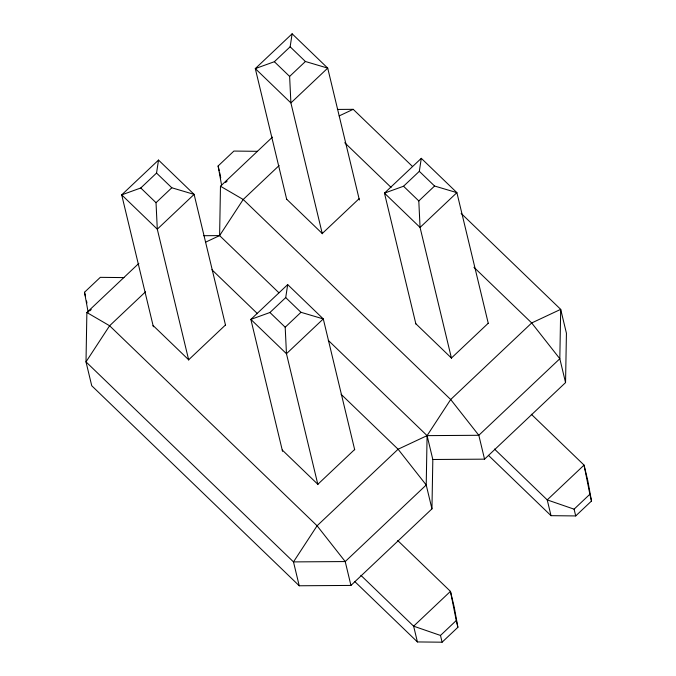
<?xml version="1.0" encoding="UTF-8"?>
<svg xmlns="http://www.w3.org/2000/svg" width="676" height="676" viewBox="0 0 676 676"><rect width="100%" height="100%" fill="white"/><g stroke="black" fill="none" stroke-linecap="round" stroke-linejoin="round"><path stroke-width="1.01" d="M138.842 263.386L86.874 312.506L86.004 361.871L91.733 385.743L299.223 585.771L350.945 585.424L431.947 508.867L432.826 459.494L427.088 435.631L328.291 340.374M278.892 292.75L219.607 235.603L220.477 186.23L272.445 137.118M432.826 459.494L484.548 459.156L565.55 382.599L566.429 333.226L560.691 309.355L461.133 213.371M153.368 326.77L121.697 194.874L140.769 187.979L156.545 173.064L158.522 160.068L194.113 194.392L225.539 325.266M286.725 199.479L255.3 68.597L274.371 61.71L290.148 46.796L292.125 33.8L327.716 68.115L359.387 200.02M282.534 451.298L250.864 319.402L269.935 312.506L285.72 297.592L287.689 284.596L323.289 318.92L354.706 449.793M415.892 324.007L384.467 193.125L403.538 186.238L419.323 171.324L421.292 158.328L456.892 192.643L488.309 323.525M205.572 242.185L219.607 235.603L243.208 199.488L279.12 165.544M158.522 160.068L121.697 194.874L157.297 229.189L188.714 360.071M292.125 33.8L255.3 68.597L290.9 102.921L322.317 233.795M156.021 202.69L171.805 187.776L194.113 194.392L157.297 229.189L156.021 202.69L140.769 187.979M289.624 76.413L305.408 61.499L327.716 68.115L290.9 102.921L289.624 76.413L274.371 61.71M88.167 312.405L84.508 292.26L100.293 277.346L123.953 277.599M221.584 185.131L218.111 165.983L233.896 151.069L257.556 151.323M89.697 310.96L91.235 309.507M225.607 182.512L227.136 181.058M145.517 291.812L109.605 325.756L86.004 361.871L293.485 561.9L299.223 585.771M225.471 324.987L188.655 359.793L153.055 325.469M359.074 198.719L322.249 233.516L286.658 199.2M287.689 284.596L250.864 319.402L286.463 353.717L317.889 484.599M421.292 158.328L384.467 193.125L420.066 227.449L451.492 358.322M285.196 327.218L300.972 312.304L323.289 318.92L286.463 353.717L285.196 327.218L269.935 312.506M418.799 200.941L434.575 186.027L456.892 192.643L420.066 227.449L418.799 200.941L403.538 186.238M354.638 449.515L317.821 484.312L282.222 449.996M488.241 323.246L451.424 358.043L415.825 323.728M354.866 581.639L417.413 641.938L442.104 642.2L440.49 635.448L456.266 620.534L450.453 591.373L397.699 540.521M488.469 455.362L551.016 515.67L575.707 515.932L574.093 509.172L589.869 494.257L584.056 465.105L531.302 414.244M442.104 642.2L457.889 627.286L454.23 607.141L450.453 591.373L413.627 626.179L417.413 641.938M575.707 515.932L591.492 501.017L587.833 480.864L584.056 465.105L547.23 499.902L551.016 515.67M339.175 115.909L353.21 109.326L412.495 166.482M337.375 109.436L353.21 109.326M203.772 235.704L219.607 235.603M574.093 509.172L547.23 499.902L494.477 449.05M440.49 635.448L413.627 626.179L360.874 575.318M220.477 186.23L243.208 199.488L450.689 399.516L478.819 435.285L484.548 459.156M86.874 312.506L109.605 325.756L317.086 525.784L345.216 561.562L350.945 585.424M290.148 46.796L305.408 61.499M419.323 171.324L434.575 186.027M344.726 142.712L391.091 187.404M473.935 267.274L531.691 322.959L559.821 358.728L565.55 382.599M156.545 173.064L171.805 187.776M285.72 297.592L300.972 312.304M211.884 269.716L257.488 313.681M341.084 394.277L398.088 449.227L426.218 484.996L431.947 508.867M589.869 494.257L591.492 501.017M456.266 620.534L457.889 627.286M218.111 165.983L219.269 170.808M84.508 292.26L85.438 296.122M219.734 172.743L220.739 177.771M86.536 301.023L86.934 303.034M427.088 435.631L426.218 484.996L345.216 561.562L293.485 561.9L317.086 525.784L398.088 449.227L427.088 435.631L478.819 435.285L559.821 358.728L560.691 309.355L531.691 322.959L450.689 399.516L427.088 435.631"/></g></svg>
